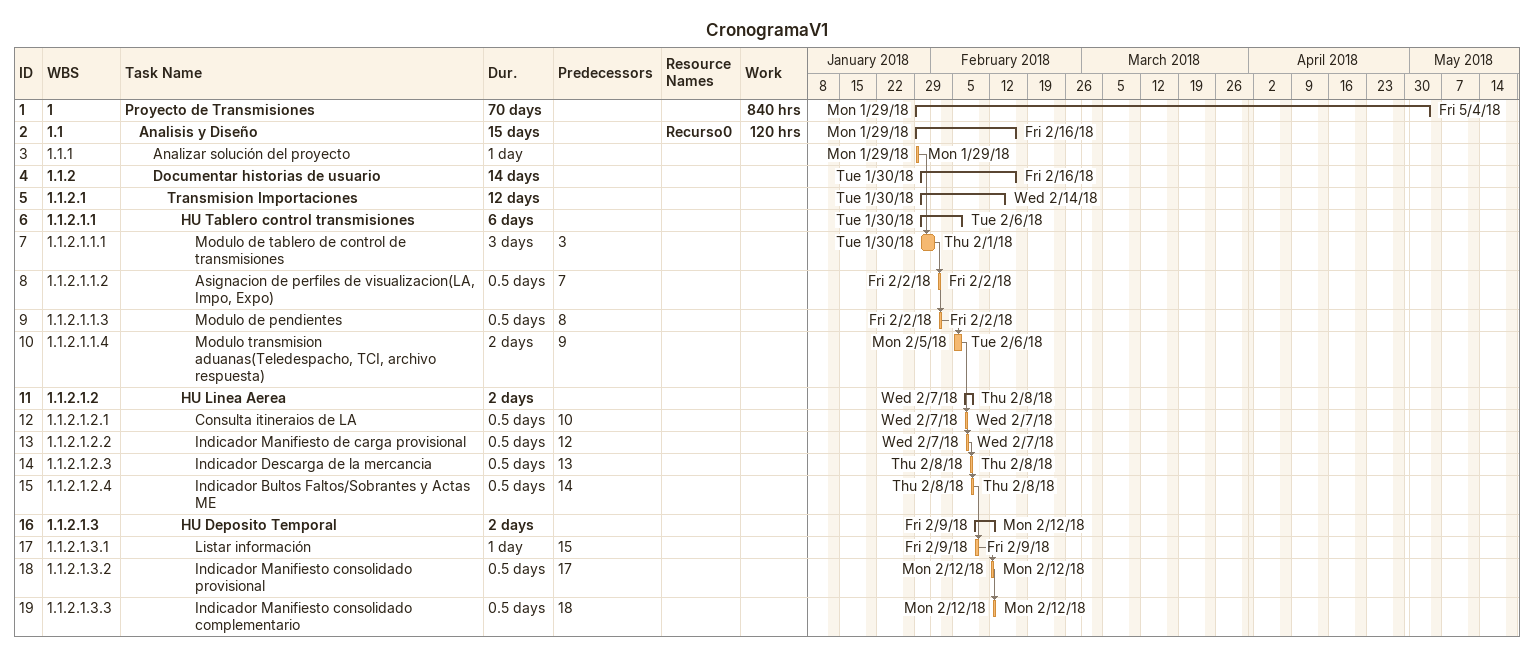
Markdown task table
CronogramaV1

| ID | WBS | Task | Duration | Start | Finish | Predecessors | Resources | Work (h) |
|---|---|---|---|---|---|---|---|---|
| 1 | 1 | **Proyecto de Transmisiones** | 70d | 2018-01-29 | 2018-05-04 |  |  | 840 |
| 2 | 1.1 | **Analisis y Diseño** | 15d | 2018-01-29 | 2018-02-16 |  | Recurso0 | 120 |
| 3 | 1.1.1 | Analizar solución del proyecto | 1d | 2018-01-29 | 2018-01-29 |  |  |  |
| 4 | 1.1.2 | **Documentar historias de usuario** | 14d | 2018-01-30 | 2018-02-16 |  |  |  |
| 5 | 1.1.2.1 | **Transmision Importaciones** | 12d | 2018-01-30 | 2018-02-14 |  |  |  |
| 6 | 1.1.2.1.1 | **HU Tablero control transmisiones** | 6d | 2018-01-30 | 2018-02-06 |  |  |  |
| 7 | 1.1.2.1.1.1 | Modulo de tablero de control de transmisiones | 3d | 2018-01-30 | 2018-02-01 | 3 |  |  |
| 8 | 1.1.2.1.1.2 | Asignacion de perfiles de visualizacion(LA, Impo, Expo) | 0.5d | 2018-02-02 | 2018-02-02 | 7 |  |  |
| 9 | 1.1.2.1.1.3 | Modulo de pendientes | 0.5d | 2018-02-02 | 2018-02-02 | 8 |  |  |
| 10 | 1.1.2.1.1.4 | Modulo transmision aduanas(Teledespacho, TCI, archivo respuesta) | 2d | 2018-02-05 | 2018-02-06 | 9 |  |  |
| 11 | 1.1.2.1.2 | **HU Linea Aerea** | 2d | 2018-02-07 | 2018-02-08 |  |  |  |
| 12 | 1.1.2.1.2.1 | Consulta itineraios de LA | 0.5d | 2018-02-07 | 2018-02-07 | 10 |  |  |
| 13 | 1.1.2.1.2.2 | Indicador Manifiesto de carga provisional | 0.5d | 2018-02-07 | 2018-02-07 | 12 |  |  |
| 14 | 1.1.2.1.2.3 | Indicador Descarga de la mercancia | 0.5d | 2018-02-08 | 2018-02-08 | 13 |  |  |
| 15 | 1.1.2.1.2.4 | Indicador Bultos Faltos/Sobrantes y Actas ME | 0.5d | 2018-02-08 | 2018-02-08 | 14 |  |  |
| 16 | 1.1.2.1.3 | **HU Deposito Temporal** | 2d | 2018-02-09 | 2018-02-12 |  |  |  |
| 17 | 1.1.2.1.3.1 | Listar información | 1d | 2018-02-09 | 2018-02-09 | 15 |  |  |
| 18 | 1.1.2.1.3.2 | Indicador Manifiesto consolidado provisional | 0.5d | 2018-02-12 | 2018-02-12 | 17 |  |  |
| 19 | 1.1.2.1.3.3 | Indicador Manifiesto consolidado complementario | 0.5d | 2018-02-12 | 2018-02-12 | 18 |  |  |
